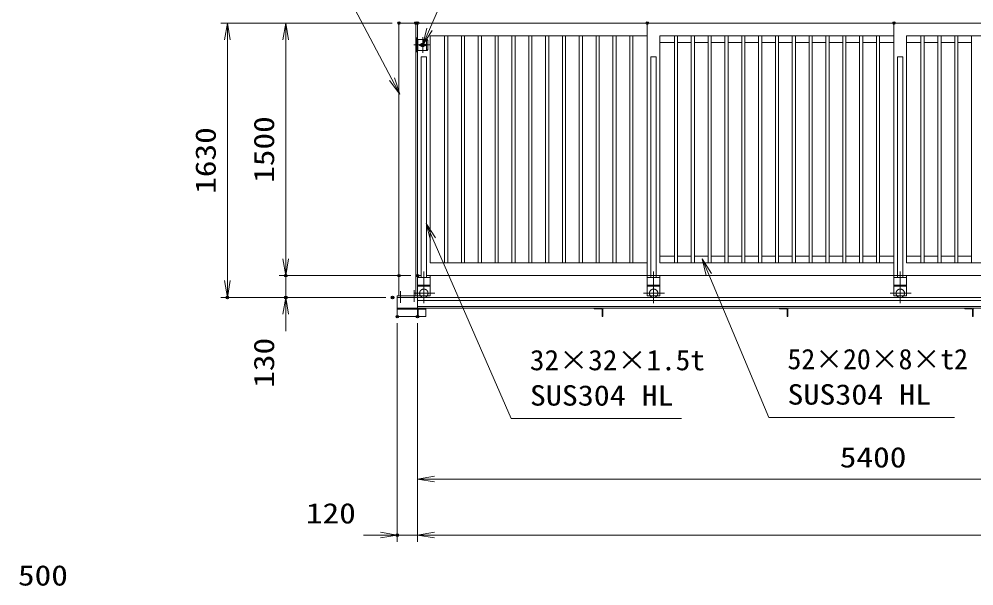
# Model space of a CAD drawing. Units: millimetres at full size. Extents: x -11880 to 11880, y -8400 to 8400.
# Drawn here: x -5103 to 568, y 454 to 3821 of the extents above; entities that cross this region are included whole.
import ezdxf
from ezdxf.enums import TextEntityAlignment as Align

# ---------------------------------------------------------------- set-up
doc = ezdxf.new("R2010")
doc.units = ezdxf.units.MM
doc.header["$LTSCALE"] = 30
doc.header["$PDMODE"] = 32
doc.header["$PDSIZE"] = 15
for name, pattern in [('USER1', [10.7, 5, -2.5, 0.7, -2.5]), ('USER2', [2.7, 2, -0.7]), ('USER4', [80, 60, -20]), ('USER5', [160, 100, -20, 20, -20])]:
    doc.linetypes.add(name, pattern=pattern)
for name, color, linetype, lineweight in [('0-1_外形線', 7, 'Continuous', 18), ('0-2_01', 4, 'Continuous', 18), ('0-3_軸線', 6, 'USER1', 18), ('0-4_隠れ線', 4, 'USER2', 18), ('0-8_寸法線', 3, 'Continuous', 18), ('0-9_0', 7, 'Continuous', 18), ('0-B_細線', 4, 'Continuous', 18)]:
    doc.layers.add(name, color=color, linetype=linetype, lineweight=lineweight)
doc.layers.add('0-A_DEFPOINTS', color=7, linetype='Continuous')
doc.styles.add('ＭＳ ゴシック', font='')
doc.styles.get('ＭＳ ゴシック').set_extended_font_data('MS Gothic')

# ---------------------------------------------------------------- blocks, each defined once
blk = doc.blocks.new('_OPEN')
at = {"layer": '0-9_0'}
blk.add_line((0, 0), (-30, 0), dxfattribs=at)
blk.add_lwpolyline([(-30, 5), (0, 0), (-30, -5)], dxfattribs=at)
blk = doc.blocks.new('S177')
at = {"layer": '0-8_寸法線'}
for points in [[(15614912.8, -26594435.7), (15584579.2, -26594435.7), (15570644.5, -26562438.9), (15569446.6, -26559688.4)], [(15571102.9, -26562239.3), (15569446.6, -26559688.4), (15570186, -26562638.6)]]:
    blk.add_lwpolyline(points, dxfattribs=at)
at = {"layer": '0-8_寸法線', "color": 254, "style": 'ＭＳ ゴシック'}
for s, width, p in [('32×32×1.5t', 1.05, (15587927.2, -26586945.1)), ('SUS304 HL', 1.15, (15587927.2, -26593245.1))]:
    blk.add_text(s, height=3637, dxfattribs=dict(at, width=width)).set_placement(p, align=Align.BOTTOM_LEFT)
blk = doc.blocks.new('S180')
at = {"layer": '0-8_寸法線'}
for points in [[(15663572.9, -26594258.7), (15630474.5, -26594258.7), (15619798, -26568775.8), (15618638.7, -26566008.8)], [(15620259.1, -26568582.6), (15618638.7, -26566008.8), (15619336.8, -26568969)]]:
    blk.add_lwpolyline(points, dxfattribs=at)
at = {"layer": '0-8_寸法線', "color": 254, "style": 'ＭＳ ゴシック'}
blk.add_text('52×20×8×t2', height=3637, dxfattribs=at).set_placement((15633822.5, -26586768.1), align=Align.BOTTOM_LEFT)
at = {"layer": '0-8_寸法線', "color": 254, "style": 'ＭＳ ゴシック', "width": 1.15}
blk.add_text('SUS304 HL', height=3637, dxfattribs=at).set_placement((15633822.5, -26593068.1), align=Align.BOTTOM_LEFT)
blk = doc.blocks.new('S181')
at = {"layer": '0-8_寸法線'}
for points in [[(15517279.6, -26505834.4), (15548477.2, -26505834.4), (15563331.5, -26533990), (15564731.4, -26536643.3)], [(15562889.3, -26534223.3), (15564731.4, -26536643.3), (15563773.8, -26533756.7)]]:
    blk.add_lwpolyline(points, dxfattribs=at)
at = {"layer": '0-8_寸法線', "color": 254, "style": 'ＭＳ ゴシック'}
for s, width, p in [('戸当り柱', 0.75, (15517279.6, -26492043.8)), ('100×100×2t', 1.05, (15516415.6, -26498343.8)), ('SUS304 HL', 1.15, (15516847.6, -26504643.8))]:
    blk.add_text(s, height=3637, dxfattribs=dict(at, width=width)).set_placement(p, align=Align.BOTTOM_LEFT)
blk = doc.blocks.new('S182')
at = {"layer": '0-8_寸法線'}
for points in [[(15619634.6, -26505949.9), (15578357, -26505949.9), (15570024.4, -26525098.2), (15568827.4, -26527849)], [(15569566, -26524898.7), (15568827.4, -26527849), (15570482.9, -26525297.7)]]:
    blk.add_lwpolyline(points, dxfattribs=at)
at = {"layer": '0-8_寸法線', "color": 254, "style": 'ＭＳ ゴシック'}
for s, width, p in [('打掛金具（外側）', 0.75, (15582137, -26498459.3)), ('SUS304 3t ＃400', 1.1, (15581705, -26504759.3))]:
    blk.add_text(s, height=3637, dxfattribs=dict(at, width=width)).set_placement(p, align=Align.BOTTOM_LEFT)

msp = doc.modelspace()

# ---------------------------------------------------------------- linework, layer by layer
at = {"layer": '0-1_外形線'}
for p, q in [((-2746.54, 2177.59), (-2746.54, 3797.59)), ((-2736.54, 3797.59), (93.46, 3797.59)), ((-2736.54, 3700.09), (-2736.54, 3797.59)), ((-1371.54, 2297.59), (-1371.54, 3797.59)), ((93.46, 3797.59), (1558.46, 3797.59)), ((93.46, 2297.59), (93.46, 3797.59)), ((-2734.54, 3635.09), (-2734.54, 3700.09)), ((-2674.81, 3695.09), (-2674.81, 3640.09)), ((-2576.04, 2372.59), (-2576.04, 3722.59)), ((-2557.04, 2372.59), (-2557.04, 3722.59)), ((-2476.04, 2372.59), (-2476.04, 3722.59)), ((-2457.04, 2372.59), (-2457.04, 3722.59)), ((-2376.04, 2372.59), (-2376.04, 3722.59)), ((-2357.04, 2372.59), (-2357.04, 3722.59)), ((-2276.04, 2372.59), (-2276.04, 3722.59)), ((-2257.04, 2372.59), (-2257.04, 3722.59)), ((-2176.04, 2372.59), (-2176.04, 3722.59)), ((-2157.04, 2372.59), (-2157.04, 3722.59)), ((-2076.04, 2372.59), (-2076.04, 3722.59)), ((-2057.04, 2372.59), (-2057.04, 3722.59)), ((-1976.04, 2372.59), (-1976.04, 3722.59)), ((-1957.04, 2372.59), (-1957.04, 3722.59)), ((-1876.04, 2372.59), (-1876.04, 3722.59)), ((-1857.04, 2372.59), (-1857.04, 3722.59)), ((-1776.04, 2372.59), (-1776.04, 3722.59)), ((-1757.04, 2372.59), (-1757.04, 3722.59)), ((-1676.04, 2372.59), (-1676.04, 3722.59)), ((-1657.04, 2372.59), (-1657.04, 3722.59)), ((-1576.04, 2372.59), (-1576.04, 3722.59)), ((-1557.04, 2372.59), (-1557.04, 3722.59)), ((-1476.04, 2372.59), (-1476.04, 3722.59)), ((-1457.04, 2372.59), (-1457.04, 3722.59)), ((-1296.54, 3722.59), (93.46, 3722.59)), ((-1296.54, 2372.59), (-1296.54, 3722.59)), ((-1211.04, 2372.59), (-1211.04, 3722.59)), ((-1192.04, 2372.59), (-1192.04, 3722.59)), ((-1111.04, 2372.59), (-1111.04, 3722.59)), ((-1092.04, 2372.59), (-1092.04, 3722.59)), ((-1011.04, 2372.59), (-1011.04, 3722.59)), ((-992.04, 2372.59), (-992.04, 3722.59)), ((-911.04, 2372.59), (-911.04, 3722.59)), ((-892.04, 2372.59), (-892.04, 3722.59)), ((-811.04, 2372.59), (-811.04, 3722.59)), ((-792.04, 2372.59), (-792.04, 3722.59)), ((-711.04, 2372.59), (-711.04, 3722.59)), ((-692.04, 2372.59), (-692.04, 3722.59)), ((-611.04, 2372.59), (-611.04, 3722.59)), ((-592.04, 2372.59), (-592.04, 3722.59)), ((-511.04, 2372.59), (-511.04, 3722.59)), ((-492.04, 2372.59), (-492.04, 3722.59)), ((-411.04, 2372.59), (-411.04, 3722.59)), ((-392.04, 2372.59), (-392.04, 3722.59)), ((-311.04, 2372.59), (-311.04, 3722.59)), ((-292.04, 2372.59), (-292.04, 3722.59)), ((-211.04, 2372.59), (-211.04, 3722.59)), ((-192.04, 2372.59), (-192.04, 3722.59)), ((-111.04, 2372.59), (-111.04, 3722.59)), ((-92.04, 2372.59), (-92.04, 3722.59)), ((-11.04, 2372.59), (-11.04, 3722.59)), ((7.96, 2372.59), (7.96, 3722.59)), ((168.46, 3722.59), (1558.46, 3722.59)), ((168.46, 2372.59), (168.46, 3722.59)), ((253.96, 2372.59), (253.96, 3722.59)), ((272.96, 2372.59), (272.96, 3722.59)), ((353.96, 2372.59), (353.96, 3722.59)), ((372.96, 2372.59), (372.96, 3722.59)), ((453.96, 2372.59), (453.96, 3722.59)), ((472.96, 2372.59), (472.96, 3722.59)), ((553.96, 2372.59), (553.96, 3722.59)), ((-2679.81, 3635.09), (-2746.54, 3635.09)), ((-2736.54, 2297.59), (-2736.54, 3635.09)), ((-2720.54, 3672.59), (-2714.2, 3672.59)), ((-2720.54, 3662.59), (-2714.2, 3662.59)), ((-2696.88, 3672.59), (-2690.54, 3672.59)), ((-2696.88, 3662.59), (-2690.54, 3662.59)), ((-2674.81, 3640.09), (-2679.81, 3635.09)), ((-1211.04, 3682.59), (-1296.54, 3682.59)), ((-1111.04, 3682.59), (-1192.04, 3682.59)), ((-1011.04, 3682.59), (-1092.04, 3682.59)), ((-911.04, 3682.59), (-992.04, 3682.59)), ((-811.04, 3682.59), (-892.04, 3682.59)), ((-711.04, 3682.59), (-792.04, 3682.59)), ((-611.04, 3682.59), (-692.04, 3682.59)), ((-511.04, 3682.59), (-592.04, 3682.59)), ((-411.04, 3682.59), (-492.04, 3682.59)), ((-311.04, 3682.59), (-392.04, 3682.59)), ((-211.04, 3682.59), (-292.04, 3682.59)), ((-111.04, 3682.59), (-192.04, 3682.59)), ((-11.04, 3682.59), (-92.04, 3682.59)), ((93.46, 3682.59), (7.96, 3682.59)), ((168.46, 3682.59), (253.96, 3682.59)), ((353.96, 3682.59), (272.96, 3682.59)), ((453.96, 3682.59), (372.96, 3682.59)), ((553.96, 3682.59), (472.96, 3682.59)), ((-2683.04, 3597.59), (-2715.04, 3597.59)), ((-2715.04, 3597.59), (-2715.04, 2285.59)), ((-2683.04, 3597.59), (-2683.04, 2285.59)), ((-1350.04, 3597.59), (-1350.04, 2285.59)), ((-1318.04, 3597.59), (-1350.04, 3597.59)), ((-1318.04, 3597.59), (-1318.04, 2285.59)), ((146.96, 3597.59), (114.96, 3597.59)), ((114.96, 3597.59), (114.96, 2285.59)), ((146.96, 3597.59), (146.96, 2285.59)), ((-1296.54, 2412.59), (-1211.04, 2412.59)), ((-1192.04, 2412.59), (-1111.04, 2412.59)), ((-1092.04, 2412.59), (-1011.04, 2412.59)), ((-992.04, 2412.59), (-911.04, 2412.59)), ((-892.04, 2412.59), (-811.04, 2412.59)), ((-792.04, 2412.59), (-711.04, 2412.59)), ((-692.04, 2412.59), (-611.04, 2412.59)), ((-592.04, 2412.59), (-511.04, 2412.59)), ((-492.04, 2412.59), (-411.04, 2412.59)), ((-392.04, 2412.59), (-311.04, 2412.59)), ((-292.04, 2412.59), (-211.04, 2412.59)), ((-192.04, 2412.59), (-111.04, 2412.59)), ((-92.04, 2412.59), (-11.04, 2412.59)), ((7.96, 2412.59), (93.46, 2412.59)), ((168.46, 2412.59), (253.96, 2412.59)), ((272.96, 2412.59), (353.96, 2412.59)), ((372.96, 2412.59), (453.96, 2412.59)), ((472.96, 2412.59), (553.96, 2412.59)), ((-1296.54, 2372.59), (93.46, 2372.59)), ((168.46, 2372.59), (1558.46, 2372.59)), ((-2681.54, 2297.59), (93.46, 2297.59)), ((93.46, 2297.59), (1558.46, 2297.59)), ((-2856.54, 2167.59), (5466.46, 2167.59)), ((-2856.54, 2104.09), (5466.46, 2104.09)), ((-2736.54, 2150.09), (5466.46, 2150.09)), ((-2736.54, 2114.39), (5466.46, 2114.39)), ((-2686.54, 2104.09), (-2686.54, 2054.09)), ((-1686.54, 2104.09), (-1636.54, 2104.09)), ((-1686.54, 2103.09), (-1686.54, 2104.09)), ((-1647.04, 2100.09), (-1683.54, 2100.09)), ((-586.54, 2103.09), (-586.54, 2104.09)), ((-547.04, 2100.09), (-583.54, 2100.09)), ((-536.54, 2104.09), (-536.54, 2054.09)), ((513.46, 2103.09), (513.46, 2104.09)), ((552.96, 2100.09), (516.46, 2100.09)), ((563.46, 2104.09), (563.46, 2054.09)), ((-2856.54, 2098.09), (-2686.54, 2098.09)), ((-2856.54, 2054.09), (-2686.54, 2054.09)), ((-1640.54, 2057.09), (-1640.54, 2093.59)), ((-540.54, 2057.09), (-540.54, 2093.59)), ((-536.54, 2054.09), (-537.54, 2054.09)), ((559.46, 2057.09), (559.46, 2093.59)), ((563.46, 2054.09), (562.46, 2054.09))]:
    msp.add_line(p, q, dxfattribs=at)
for points in [[(-2846.54, 2177.59), (-2846.54, 3797.59), (-2746.54, 3797.59)], [(-2746.54, 3700.09), (-2679.81, 3700.09), (-2674.81, 3695.09)], [(-1371.54, 2372.59), (-2661.54, 2372.59), (-2661.54, 3722.59), (-1371.54, 3722.59)], [(-1636.54, 2104.09), (-1636.54, 2054.09), (-1637.54, 2054.09)]]:
    msp.add_lwpolyline(points, dxfattribs=at)
msp.add_lwpolyline([(-2719.54, 3668.59), (-2719.54, 3666.59), (-2691.54, 3666.59), (-2691.54, 3668.59)], close=True, dxfattribs=at)
for centre, radius, start, end in [((-2720.54, 3667.59), 5, 90, 270), ((-2705.54, 3667.59), 12.5, 156.42182, 175.41143), ((-2705.54, 3667.59), 12.5, 184.58857, 203.57818), ((-2705.54, 3667.59), 10, 30, 150), ((-2705.54, 3667.59), 10, 210, 330), ((-2705.54, 3667.59), 6, 9.59407, 170.40593), ((-2705.54, 3667.59), 6, 189.59407, 350.40593), ((-2705.54, 3667.59), 12.5, 4.58857, 23.57818), ((-2705.54, 3667.59), 12.5, 336.42182, 355.41143), ((-2690.54, 3667.59), 5, 270, 90), ((-1683.54, 2103.09), 3, 180, 270), ((-1647.04, 2093.59), 6.5, 0, 90), ((-583.54, 2103.09), 3, 180, 270), ((-547.04, 2093.59), 6.5, 0, 90), ((516.46, 2103.09), 3, 180, 270), ((552.96, 2093.59), 6.5, 0, 90), ((-1637.54, 2057.09), 3, 180, 270), ((-537.54, 2057.09), 3, 180, 270), ((562.46, 2057.09), 3, 180, 270)]:
    msp.add_arc(centre, radius, start, end, dxfattribs=at)
at = {"layer": '0-2_01', "color": 7}
for p, q in [((-2736.54, 2297.59), (-2736.54, 2177.59)), ((-2736.54, 2297.59), (-2715.04, 2297.59)), ((-2661.54, 2285.59), (-2736.54, 2285.59)), ((-2661.54, 2297.59), (-2661.54, 2177.59)), ((-1371.54, 2297.59), (-1371.54, 2177.59)), ((-1296.54, 2285.59), (-1371.54, 2285.59)), ((93.46, 2297.59), (93.46, 2177.59)), ((168.46, 2285.59), (93.46, 2285.59)), ((168.46, 2297.59), (168.46, 2177.59)), ((-2661.54, 2240.59), (-2736.54, 2240.59)), ((-1296.54, 2240.59), (-1371.54, 2240.59)), ((168.46, 2240.59), (93.46, 2240.59)), ((-2661.54, 2177.59), (-2736.54, 2177.59)), ((168.46, 2177.59), (93.46, 2177.59))]:
    msp.add_line(p, q, dxfattribs=at)
at = {"layer": '0-2_01', "linetype": 'USER5'}
for p, q in [((-2699.04, 2321.91), (-2699.04, 2134.8)), ((-1334.04, 2321.91), (-1334.04, 2134.8)), ((130.96, 2321.91), (130.96, 2134.8)), ((-2836.54, 2136.32), (-2836.54, 2205.99)), ((-2633.94, 2192.59), (-2759.27, 2192.59)), ((-2756.54, 2141.12), (-2756.54, 2210.79)), ((-1268.93, 2192.59), (-1394.27, 2192.59)), ((196.07, 2192.59), (70.73, 2192.59))]:
    msp.add_line(p, q, dxfattribs=at)
at = {"layer": '0-2_01', "linetype": 'USER4'}
for p, q in [((-2661.54, 2234.59), (-2736.54, 2234.59)), ((-1296.54, 2234.59), (-1371.54, 2234.59)), ((168.46, 2234.59), (93.46, 2234.59))]:
    msp.add_line(p, q, dxfattribs=at)
at = {"layer": '0-2_01', "color": 7}
for points in [[(-1296.54, 2297.59), (-1296.54, 2177.59), (-1371.54, 2177.59)], [(-2736.54, 2104.09), (-2736.54, 2177.59), (-2856.54, 2177.59), (-2856.54, 2054.09)]]:
    msp.add_lwpolyline(points, dxfattribs=at)
at = {"layer": '0-2_01', "linetype": 'USER4'}
for centre in [(-2699.04, 2192.59), (-1334.04, 2192.59), (130.96, 2192.59)]:
    msp.add_arc(centre, 25, 323.1301, 216.8699, dxfattribs=at)
at = {"layer": '0-2_01', "color": 7}
for centre in [(-2699.04, 2192.59), (-1334.04, 2192.59), (130.96, 2192.59)]:
    msp.add_arc(centre, 25, 216.8699, 323.1301, dxfattribs=at)
at = {"layer": '0-3_軸線', "linetype": 'Continuous'}
for p, q in [((-2740.54, 3624.3), (-2740.54, 3711.09)), ((-2705.54, 3621.57), (-2705.54, 3713.43)), ((-2758.3, 3667.59), (-2663.68, 3667.59))]:
    msp.add_line(p, q, dxfattribs=at)
at = {"layer": '0-4_隠れ線'}
for p, q in [((-2736.54, 3635.09), (-2736.54, 3700.09)), ((-2746.54, 3647.59), (-2736.54, 3647.59)), ((-2736.54, 2104.09), (-2736.54, 2054.09)), ((-2726.04, 2100.09), (-2689.54, 2100.09)), ((-2736.54, 2054.09), (-2735.54, 2054.09)), ((-2732.54, 2057.09), (-2732.54, 2093.59))]:
    msp.add_line(p, q, dxfattribs=at)
for centre, radius, start, end in [((-2726.04, 2093.59), 6.5, 90, 180), ((-2689.54, 2103.09), 3, 270, 0), ((-2735.54, 2057.09), 3, 270, 0)]:
    msp.add_arc(centre, radius, start, end, dxfattribs=at)
at = {"layer": '0-8_寸法線'}
for p, q in [((-2886.54, 3797.59), (-3905.63, 3797.59)), ((-3865.63, 3797.59), (-3865.63, 2167.59)), ((-2886.54, 3797.59), (-3559.02, 3797.59)), ((-3519.02, 3797.59), (-3519.02, 2297.59)), ((-3519.02, 2397.59), (-3519.02, 2497.59)), ((-2886.54, 2297.59), (-3559.02, 2297.59)), ((-2776.54, 2297.59), (-3559.02, 2297.59)), ((-3519.02, 2297.59), (-3519.02, 2167.59)), ((-2924.54, 2167.59), (-3905.63, 2167.59)), ((-2924.54, 2167.59), (-3559.02, 2167.59)), ((-3519.02, 2067.59), (-3519.02, 1967.59)), ((-2856.54, 2014.09), (-2856.54, 716.05)), ((-2736.54, 2014.09), (-2736.54, 1048.76)), ((-2736.54, 2014.09), (-2736.54, 716.05)), ((-2736.54, 2014.09), (-2736.54, 716.05)), ((-2736.54, 1088.76), (2663.46, 1088.76)), ((-2956.54, 756.05), (-3056.54, 756.05)), ((-2736.54, 756.05), (-2856.54, 756.05)), ((-2736.54, 756.05), (5478.46, 756.05)), ((-2636.54, 756.05), (-2536.54, 756.05))]:
    msp.add_line(p, q, dxfattribs=at)
at = {"layer": '0-A_DEFPOINTS'}
for p in [(-2846.54, 3797.59), (-2846.54, 3797.59), (-2746.54, 3797.59), (-2736.54, 3797.59), (-1371.54, 3797.59), (93.46, 3797.59), (-3519.02, 2297.59), (-2846.54, 2297.59), (-2736.54, 2297.59), (-3865.63, 2167.59), (-3519.02, 2167.59), (-2884.54, 2167.59), (-2856.54, 2054.09), (-2736.54, 2054.09), (-2856.54, 756.05)]:
    msp.add_point(p, dxfattribs=at)
at = {"layer": '0-B_細線'}
msp.add_line((-2682.54, 3635.09), (-2682.54, 3700.09), dxfattribs=at)

# ---------------------------------------------------------------- block references
at = {"layer": '0-8_寸法線'}
for name, p, xscale, yscale in [('S181', (-521666.45, 887930.23), 0.03333333, 0.03333333), ('S182', (-521666.45, 887930.23), 0.03333333, 0.03333333), ('S177', (-521666.45, 887930.23), 0.03333333, 0.03333333), ('S180', (-521666.45, 887930.23), 0.03333333, 0.03333333), ('_OPEN', (-2856.54, 756.05), 3.333333, 3.333333)]:
    msp.add_blockref(name, p, dxfattribs=dict(at, xscale=xscale, yscale=yscale))
at = {"layer": '0-8_寸法線', "xscale": 3.333333, "yscale": 3.333333}
for p, rotation in [((-3865.63, 3797.59), 90), ((-3519.02, 3797.59), 90), ((-3519.02, 2297.59), 270), ((-3519.02, 2297.59), 270), ((-3865.63, 2167.59), 270), ((-3519.02, 2167.59), 90), ((-2736.54, 1088.76), 180), ((-2736.54, 756.05), 180), ((-2736.54, 756.05), 180)]:
    msp.add_blockref('_OPEN', p, dxfattribs=dict(at, rotation=rotation))

# ---------------------------------------------------------------- texts
at = {"layer": '0-8_寸法線', "color": 254, "style": 'ＭＳ ゴシック', "width": 1.2}
for s, p in [('1500', (-3551.71, 2848.39)), ('1630', (-3898.32, 2783.39)), ('130', (-3551.71, 1631.38))]:
    msp.add_text(s, height=121.2, rotation=90, dxfattribs=at).set_placement(p, align=Align.BOTTOM_LEFT)
for s, p in [('5400', (-228.54, 1121.44)), ('120', (-3399.54, 788.73)), ('500', (-5109.59, 419.93))]:
    msp.add_text(s, height=121.2, dxfattribs=at).set_placement(p, align=Align.BOTTOM_LEFT)

doc.saveas('drawing.dxf')
